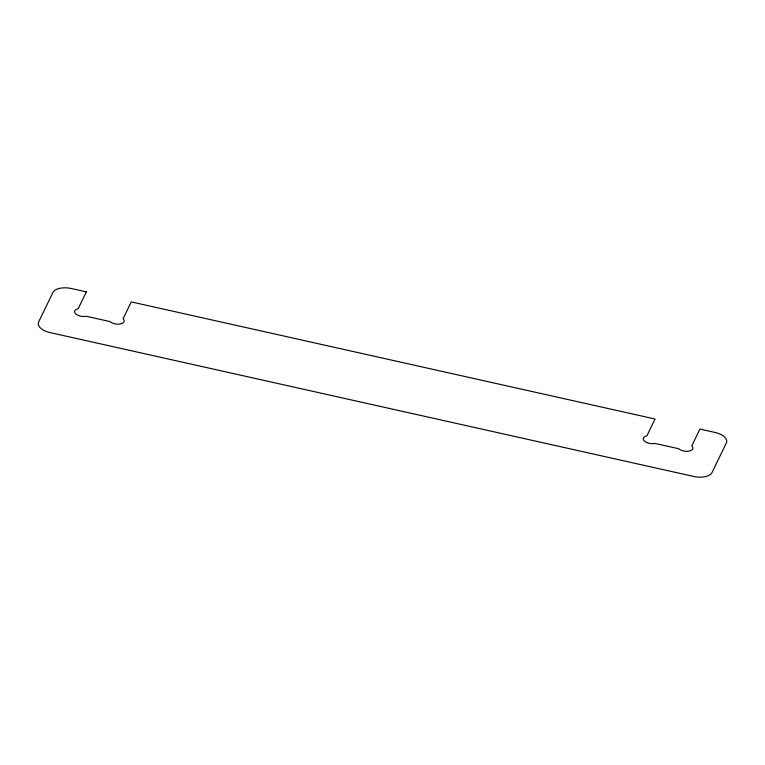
<?xml version="1.0" encoding="UTF-8"?>
<svg xmlns="http://www.w3.org/2000/svg" width="765" height="765" viewBox="0 0 765 765"><rect width="100%" height="100%" fill="white"/><g stroke="black" fill="none" stroke-linecap="round" stroke-linejoin="round"><path stroke-width="1.15" d="M86.359 291.876L78.202 308.716A7.746 3.93 7.8 0 0 75.687 313.908A7.746 3.93 7.8 0 0 86.273 316.27L110.007 321.577A7.746 3.93 7.8 0 0 120.583 323.939A7.746 3.93 7.8 0 0 123.098 318.747L131.255 301.907L655.05 419.019L646.894 435.859A7.746 3.93 7.8 0 0 644.379 441.051A7.746 3.93 7.8 0 0 654.955 443.423L678.689 448.72A7.746 3.93 7.8 0 0 689.275 451.092A7.746 3.93 7.8 0 0 691.79 445.899L699.946 429.06L716.222 432.732A15.491 7.86 7.8 0 1 726.587 442.457L711.746 473.095A15.491 7.86 7.8 0 1 694.907 476.729L50.069 332.584A15.491 7.86 7.8 0 1 38.661 321.893L52.9 292.536A15.491 7.86 7.8 0 1 71.422 288.539L86.359 291.876"/></g></svg>
